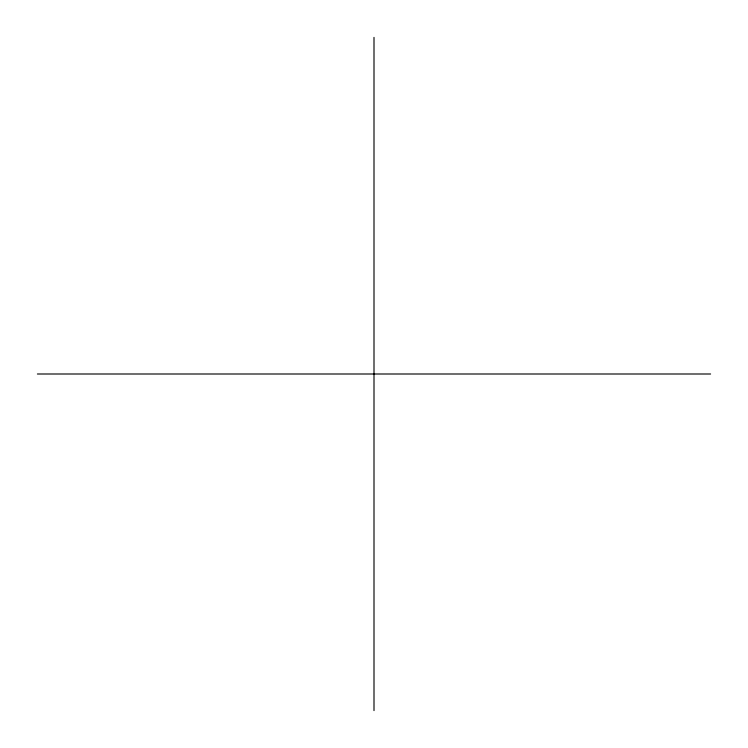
<?xml version="1.0" encoding="UTF-8"?>
<svg xmlns="http://www.w3.org/2000/svg" width="748" height="748" viewBox="0 0 748 748"><rect width="100%" height="100%" fill="white"/><g stroke="black" fill="none" stroke-linecap="round" stroke-linejoin="round"><path stroke-width="1.12" d="M37.4 374L710.6 374M374 37.4L374 710.6"/></g></svg>
